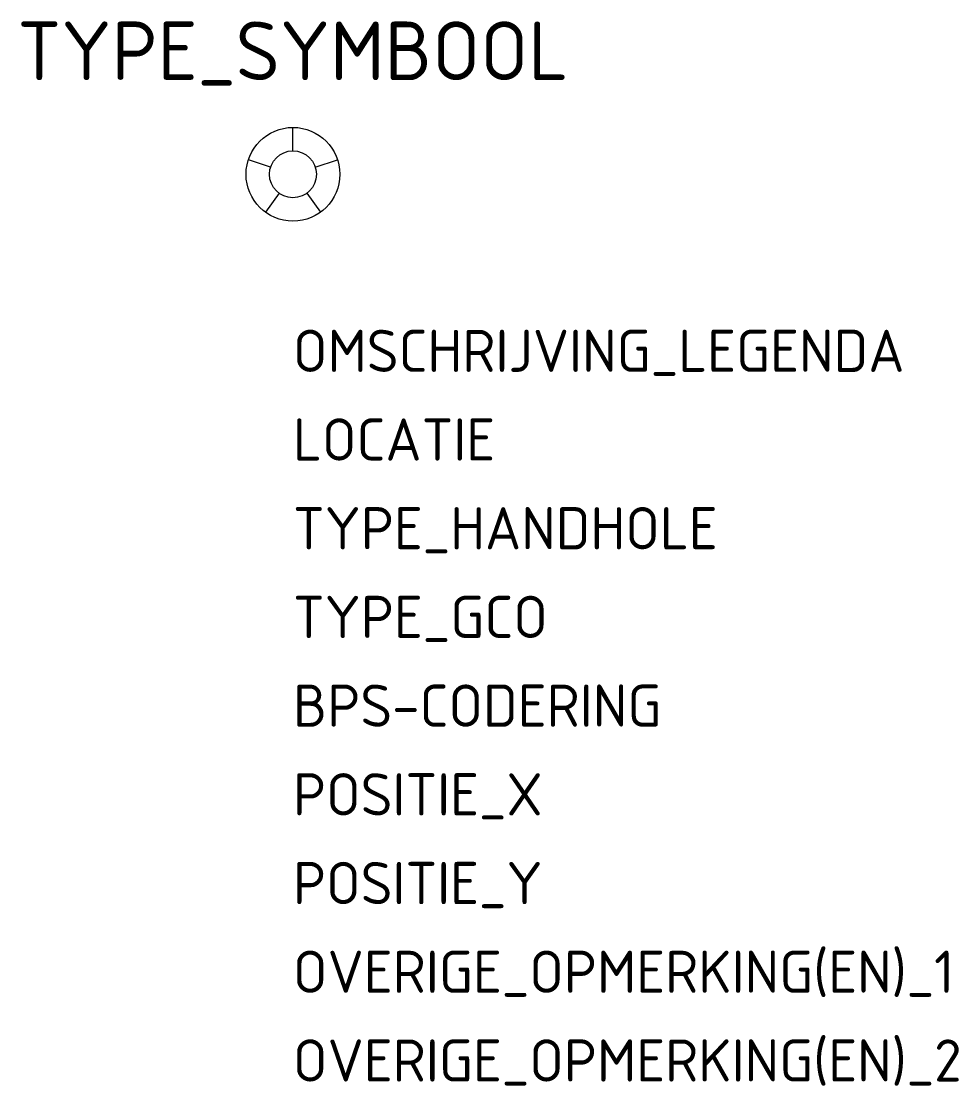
# Model space of a CAD drawing. Extents: x -11.6 to 28.4, y -38.9 to 6.5.
import ezdxf
from ezdxf.enums import TextEntityAlignment as Align

# ---------------------------------------------------------------- set-up
doc = ezdxf.new("R2010")
doc.units = 0
doc.header["$LTSCALE"] = 5
doc.header["$MEASUREMENT"] = 0
doc.layers.get('0').update_dxf_attribs({"linetype": 'CONTINUOUS'})
doc.layers.add('N-WE-KL-DATA-T18', color=1, linetype='CONTINUOUS', lineweight=18)
doc.layers.add('N-WE-KL-DATA-T25', color=7, linetype='CONTINUOUS', lineweight=25)
doc.styles.add('NLCS-ISO', font='NLCS-ISO.ttf', dxfattribs={"height": 1.8})

msp = doc.modelspace()

# ---------------------------------------------------------------- linework, layer by layer
at = {"color": 0, "linetype": 'ByBlock'}
for p, q in [((0, 1), (0, 2)), ((-0.951, 0.309), (-1.902, 0.618)), ((0.951, 0.309), (1.902, 0.618)), ((-0.588, -0.809), (-1.176, -1.618)), ((0.588, -0.809), (1.176, -1.618))]:
    msp.add_line(p, q, dxfattribs=at)
for radius in [2, 1]:
    msp.add_circle((0, 0), radius, dxfattribs=at)

# ---------------------------------------------------------------- texts
at = {"layer": 'N-WE-KL-DATA-T18', "linetype": 'ByBlock', "style": 'NLCS-ISO', "flags": 1}
for tag, p, s in [('OMSCHRIJVING_LEGENDA', (0, -8.431), 'Handhole+GCO'), ('LOCATIE', (0, -12.215), ''), ('TYPE_HANDHOLE', (0, -16), ''), ('TYPE_GCO', (0, -19.784), ''), ('BPS-CODERING', (0, -23.569), ''), ('POSITIE_X', (0, -27.353), ''), ('POSITIE_Y', (0, -31.138), ''), ('OVERIGE_OPMERKING(EN)_1', (0, -34.922), ''), ('OVERIGE_OPMERKING(EN)_2', (0, -38.707), '')]:
    msp.add_attdef(tag, p, s, height=1.8, dxfattribs=at)
at = {"layer": 'N-WE-KL-DATA-T25', "linetype": 'ByBlock', "style": 'NLCS-ISO'}
msp.add_attdef('TYPE_SYMBOOL', text='GKPB1', height=2.5, dxfattribs=at).set_placement((0, 5.269), align=Align.MIDDLE_CENTER)

doc.saveas('drawing.dxf')
